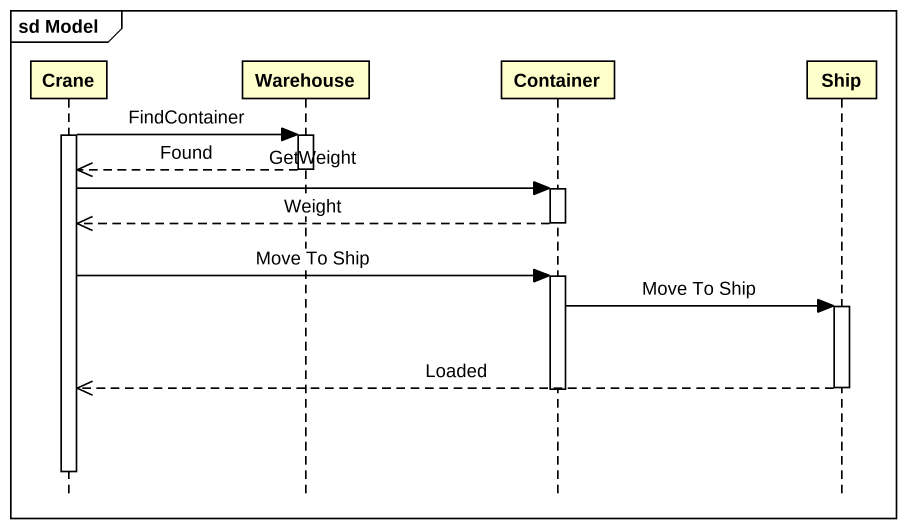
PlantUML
@startuml
mainframe sd Model
hide footbox
participant Crane
participant Warehouse
participant Container
participant Ship

activate Crane
Crane -> Warehouse : FindContainer
activate Warehouse
Warehouse -->> Crane : Found
deactivate Warehouse
Crane -> Container : GetWeight
activate Container
Container -->> Crane : Weight
deactivate Container
Crane -> Container : Move To Ship
activate Container
Container -> Ship : Move To Ship
activate Ship
Ship -->> Crane : Loaded
deactivate Ship
deactivate Container
deactivate Crane
@enduml
